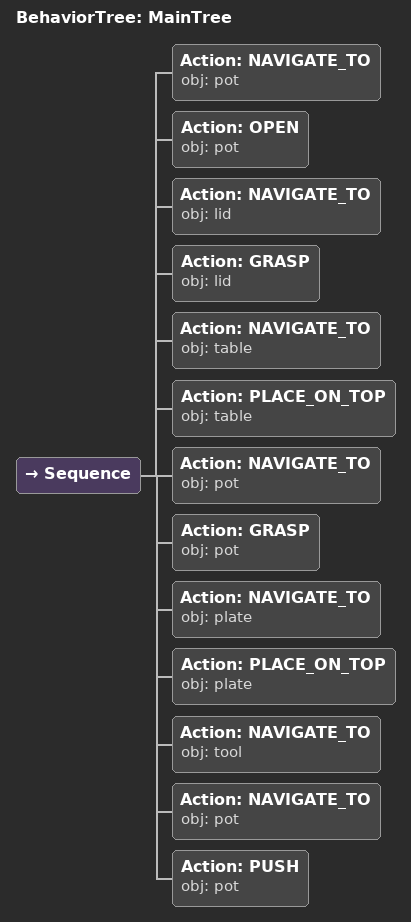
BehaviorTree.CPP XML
<root main_tree_to_execute="MainTree">
  <BehaviorTree ID="MainTree">
    <Sequence>
      <!-- Navigate to pot -->
      <Action ID="NAVIGATE_TO" obj="pot"/>
      <!-- Open pot -->
      <Action ID="OPEN" obj="pot"/>
      <!-- Navigate to lid -->
      <Action ID="NAVIGATE_TO" obj="lid"/>
      <!-- Grasp lid -->
      <Action ID="GRASP" obj="lid"/>
      <!-- Navigate to table -->
      <Action ID="NAVIGATE_TO" obj="table"/>
      <!-- Place on table -->
      <Action ID="PLACE_ON_TOP" obj="table"/>
      <!-- Navigate to pot -->
      <Action ID="NAVIGATE_TO" obj="pot"/>
      <!-- Grasp pot -->
      <Action ID="GRASP" obj="pot"/>
      <!-- Navigate to plate -->
      <Action ID="NAVIGATE_TO" obj="plate"/>
      <!-- Place on plate -->
      <Action ID="PLACE_ON_TOP" obj="plate"/>
      <!-- Navigate to tool -->
      <Action ID="NAVIGATE_TO" obj="tool"/>
      <!-- Navigate to pot -->
      <Action ID="NAVIGATE_TO" obj="pot"/>
      <!-- Push pot (use spatula to push pot to front edge of table) -->
      <Action ID="PUSH" obj="pot"/>
    </Sequence>
  </BehaviorTree>
</root>
